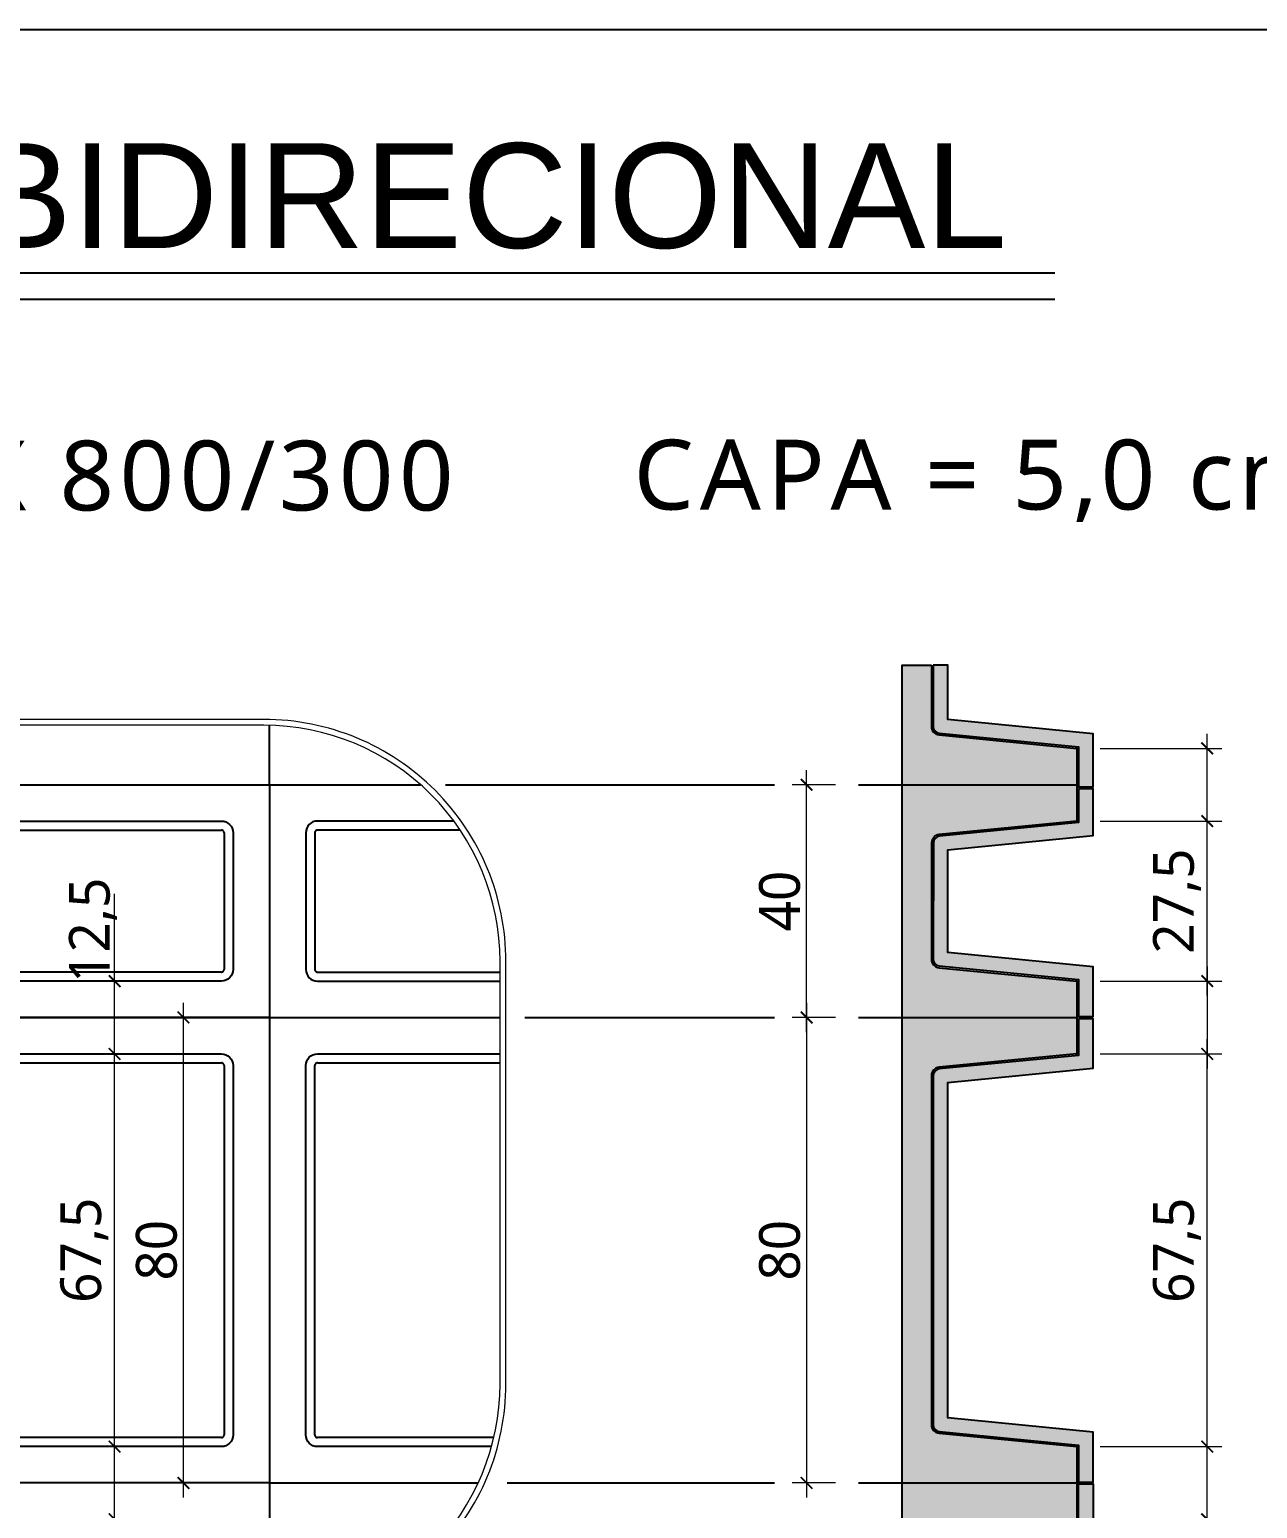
# Model space of a CAD drawing. Header units: millimetres. Extents: x -967 to 563, y -1588 to 506.
# Drawn here: x 35.288 to 39.039, y -271.543 to -267.025 of the extents above; entities that cross this region are included whole.
import ezdxf

# ---------------------------------------------------------------- set-up
doc = ezdxf.new("R2010")
doc.units = ezdxf.units.MM
doc.linetypes.add('DASHED2', pattern=[9.525, 6.35, -3.175])
doc.linetypes.add('HIDDEN', pattern=[9.525, 6.35, -3.175])
for name, color, linetype, lineweight in [('ATEX 3', 7, 'Continuous', 18), ('ATEX COTA', 250, 'Continuous', 5), ('LJ_NERV_RETI', 7, 'Continuous', 9)]:
    doc.layers.add(name, color=color, linetype=linetype, lineweight=lineweight)
for name, color, linetype in [('ATEX CINZA0', 9, 'Continuous'), ('ATEX CINZA2', 252, 'Continuous'), ('ATEX CINZA3', 251, 'Continuous'), ('ATEX COLOR', 30, 'Continuous')]:
    doc.layers.add(name, color=color, linetype=linetype)
doc.layers.add('ATEX CINZA4', color=250, linetype='Continuous', plot=False)
doc.layers.add('ATEX COLOR2', color=7, linetype='Continuous', lineweight=5, true_color=0xe77917)
doc.styles.add('Atex1', font='romans.shx')
doc.styles.add('Atex3', font='segoeuisl.ttf')
doc.styles.add('AtexFINA', font='romans.shx')
doc.styles.get("Standard").update_dxf_attribs({"font": 'arial.ttf'})
doc.dimstyles.new('AtexFINA', dxfattribs={"dimtxt": 7, "dimasz": 2, "dimexe": 2.5, "dimexo": 4, "dimgap": 1, "dimtad": 1, "dimtxsty": 'Atex3', "dimblk": 'ARCHTICK', "dimcen": 2.5, "dimdle": 2.5, "dimclrd": 1, "dimclre": 1, "dimclrt": 7, "dimadec": 0, "dimazin": 0, "dimtfac": 1, "dimtmove": 2, "dimatfit": 3, "dimldrblk": 'ARCHTICK', "dimfxl": 1, "dimlwd": -1, "dimarcsym": 0})

# ---------------------------------------------------------------- blocks, each defined once
blk = doc.blocks.new('_ArchTick')
at = {"color": 0, "linetype": 'ByBlock', "const_width": 0.15}
blk.add_lwpolyline([(-0.5, -0.5), (0.5, 0.5)], dxfattribs=at)
blk = doc.blocks.new('*D58')
at = {"layer": 'ATEX COTA', "color": 1, "transparency": 16777216}
blk.add_line((341.65, 478.28), (341.65, 523.28), dxfattribs=at)
at = {"layer": 'ATEX COTA', "color": 1, "lineweight": -2, "transparency": 16777216}
for p, q in [((346.59, 520.78), (339.15, 520.78)), ((346.59, 480.78), (339.15, 480.78))]:
    blk.add_line(p, q, dxfattribs=at)
at = {"layer": 'Defpoints', "color": 0, "transparency": 16777216}
for p in [(341.65, 520.78), (350.59, 520.78, 11.02), (350.59, 480.78, 11.02)]:
    blk.add_point(p, dxfattribs=at)
at = {"layer": 'ATEX COTA', "color": 1, "transparency": 16777216, "xscale": 2, "yscale": 2, "zscale": 2}
for p, rotation in [((341.65, 520.78), 90), ((341.65, 480.78), 270)]:
    blk.add_blockref('_ArchTick', p, dxfattribs=dict(at, rotation=rotation))
at = {"layer": 'ATEX COTA', "color": 7, "transparency": 16777216, "insert": (337.04, 500.78), "char_height": 7, "attachment_point": 5, "rotation": 90, "style": 'Atex3'}
blk.add_mtext('40', dxfattribs=at)
blk = doc.blocks.new('*D59')
at = {"layer": 'ATEX COTA', "color": 1, "transparency": 16777216}
blk.add_line((410.5, 484.53), (410.5, 517.03), dxfattribs=at)
at = {"layer": 'ATEX COTA', "color": 1, "lineweight": -2, "transparency": 16777216}
for p, q in [((392.09, 514.53), (413, 514.53)), ((392.09, 487.03), (413, 487.03))]:
    blk.add_line(p, q, dxfattribs=at)
at = {"layer": 'Defpoints', "color": 0, "transparency": 16777216}
for p in [(388.09, 514.53, 11.02), (410.5, 514.53), (388.09, 487.03, 11.02)]:
    blk.add_point(p, dxfattribs=at)
at = {"layer": 'ATEX COTA', "color": 1, "transparency": 16777216, "xscale": 2, "yscale": 2, "zscale": 2}
for p, rotation in [((410.5, 514.53), 90), ((410.5, 487.03), 270)]:
    blk.add_blockref('_ArchTick', p, dxfattribs=dict(at, rotation=rotation))
at = {"layer": 'ATEX COTA', "color": 7, "transparency": 16777216, "insert": (405.32, 500.78), "char_height": 7, "attachment_point": 5, "rotation": 90, "style": 'Atex3'}
blk.add_mtext('27,5', dxfattribs=at)
blk = doc.blocks.new('*D60')
at = {"layer": 'ATEX COTA', "color": 1, "transparency": 16777216}
blk.add_line((410.5, 512.03), (410.5, 529.53), dxfattribs=at)
at = {"layer": 'ATEX COTA', "color": 1, "lineweight": -2, "transparency": 16777216}
for p, q in [((392.09, 527.03), (413, 527.03)), ((392.09, 514.53), (413, 514.53))]:
    blk.add_line(p, q, dxfattribs=at)
at = {"layer": 'Defpoints', "color": 0, "transparency": 16777216}
for p in [(388.09, 527.03, 11.02), (410.5, 527.03), (388.09, 514.53, 11.02)]:
    blk.add_point(p, dxfattribs=at)
at = {"layer": 'ATEX COTA', "color": 1, "transparency": 16777216, "xscale": 2, "yscale": 2, "zscale": 2}
for p, rotation in [((410.5, 527.03), 90), ((410.5, 514.53), 270)]:
    blk.add_blockref('_ArchTick', p, dxfattribs=dict(at, rotation=rotation))
at = {"layer": 'ATEX COTA', "color": 7, "transparency": 16777216, "insert": (427.11, 520.78), "char_height": 7, "attachment_point": 5, "rotation": 90, "style": 'Atex3'}
blk.add_mtext('12,5', dxfattribs=at)
blk = doc.blocks.new('*D68')
at = {"layer": 'ATEX COTA', "color": 1, "transparency": 16777216}
blk.add_line((410.5, 489.53), (410.5, 472.03), dxfattribs=at)
at = {"layer": 'ATEX COTA', "color": 1, "lineweight": -2, "transparency": 16777216}
for p, q in [((392.09, 487.03), (413, 487.03)), ((392.09, 474.53), (413, 474.53))]:
    blk.add_line(p, q, dxfattribs=at)
at = {"layer": 'Defpoints', "color": 0, "transparency": 16777216}
for p in [(388.09, 487.03, 11.02), (388.09, 474.53, 11.02), (410.5, 474.53)]:
    blk.add_point(p, dxfattribs=at)
at = {"layer": 'ATEX COTA', "color": 1, "transparency": 16777216, "xscale": 2, "yscale": 2, "zscale": 2}
for p, rotation in [((410.5, 487.03), 90), ((410.5, 474.53), 270)]:
    blk.add_blockref('_ArchTick', p, dxfattribs=dict(at, rotation=rotation))
at = {"layer": 'ATEX COTA', "color": 7, "transparency": 16777216, "insert": (427.11, 480.78), "char_height": 7, "attachment_point": 5, "rotation": 90, "style": 'Atex3'}
blk.add_mtext('12,5', dxfattribs=at)
blk = doc.blocks.new('*D64')
at = {"layer": 'ATEX COTA', "color": 1, "transparency": 16777216}
blk.add_line((341.65, 483.28), (341.65, 398.28), dxfattribs=at)
at = {"layer": 'ATEX COTA', "color": 1, "lineweight": -2, "transparency": 16777216}
for p, q in [((346.59, 480.78), (339.15, 480.78)), ((346.59, 400.78), (339.15, 400.78))]:
    blk.add_line(p, q, dxfattribs=at)
at = {"layer": 'Defpoints', "color": 0, "transparency": 16777216}
for p in [(350.59, 480.78, 11.02), (341.65, 400.78), (350.59, 400.78, 11.02)]:
    blk.add_point(p, dxfattribs=at)
at = {"layer": 'ATEX COTA', "color": 1, "transparency": 16777216, "xscale": 2, "yscale": 2, "zscale": 2}
for p, rotation in [((341.65, 480.78), 90), ((341.65, 400.78), 270)]:
    blk.add_blockref('_ArchTick', p, dxfattribs=dict(at, rotation=rotation))
at = {"layer": 'ATEX COTA', "color": 7, "transparency": 16777216, "insert": (337.04, 440.78), "char_height": 7, "attachment_point": 5, "rotation": 90, "style": 'Atex3'}
blk.add_mtext('80', dxfattribs=at)
blk = doc.blocks.new('*D65')
at = {"layer": 'ATEX COTA', "color": 1, "transparency": 16777216}
blk.add_line((410.5, 404.53), (410.5, 477.03), dxfattribs=at)
at = {"layer": 'ATEX COTA', "color": 1, "lineweight": -2, "transparency": 16777216}
for p, q in [((392.09, 474.53), (413, 474.53)), ((392.09, 407.03), (413, 407.03))]:
    blk.add_line(p, q, dxfattribs=at)
at = {"layer": 'Defpoints', "color": 0, "transparency": 16777216}
for p in [(388.09, 474.53, 11.02), (410.5, 474.53), (388.09, 407.03, 11.02)]:
    blk.add_point(p, dxfattribs=at)
at = {"layer": 'ATEX COTA', "color": 1, "transparency": 16777216, "xscale": 2, "yscale": 2, "zscale": 2}
for p, rotation in [((410.5, 474.53), 90), ((410.5, 407.03), 270)]:
    blk.add_blockref('_ArchTick', p, dxfattribs=dict(at, rotation=rotation))
at = {"layer": 'ATEX COTA', "color": 7, "transparency": 16777216, "insert": (405.32, 440.78), "char_height": 7, "attachment_point": 5, "rotation": 90, "style": 'Atex3'}
blk.add_mtext('67,5', dxfattribs=at)
blk = doc.blocks.new('*D69')
at = {"layer": 'ATEX COTA', "color": 1, "transparency": 16777216}
blk.add_line((410.5, 392.03), (410.5, 409.53), dxfattribs=at)
at = {"layer": 'ATEX COTA', "color": 1, "lineweight": -2, "transparency": 16777216}
for p, q in [((392.09, 407.03), (413, 407.03)), ((392.09, 394.53), (413, 394.53))]:
    blk.add_line(p, q, dxfattribs=at)
at = {"layer": 'Defpoints', "color": 0, "transparency": 16777216}
for p in [(388.09, 407.03, 11.02), (410.5, 407.03), (388.09, 394.53, 11.02)]:
    blk.add_point(p, dxfattribs=at)
at = {"layer": 'ATEX COTA', "color": 1, "transparency": 16777216, "xscale": 2, "yscale": 2, "zscale": 2}
for p, rotation in [((410.5, 407.03), 90), ((410.5, 394.53), 270)]:
    blk.add_blockref('_ArchTick', p, dxfattribs=dict(at, rotation=rotation))
at = {"layer": 'ATEX COTA', "color": 7, "transparency": 16777216, "insert": (427.11, 400.78), "char_height": 7, "attachment_point": 5, "rotation": 90, "style": 'Atex3'}
blk.add_mtext('12,5', dxfattribs=at)
blk = doc.blocks.new('Atex800-AbasDif')
at = {"layer": 'ATEX CINZA3', "ltscale": 10}
blk.add_lwpolyline([(80, 0), (0, 0), (0, 80), (80, 80)], close=True, dxfattribs=at)
at = {"layer": 'ATEX CINZA3', "linetype": 'DASHED2', "ltscale": 10}
blk.add_lwpolyline([(8.25, 7.8, -0.414214), (7.8, 8.25), (7.8, 71.75, -0.414214), (8.25, 72.2), (71.75, 72.2, -0.414214), (72.2, 71.75), (72.2, 8.25, -0.414214), (71.75, 7.8)], format="xyb", close=True, dxfattribs=at)
at = {"layer": 'ATEX COLOR', "linetype": 'Continuous'}
blk.add_lwpolyline([(8.25, 6.25, -0.414214), (6.25, 8.25), (6.25, 71.75, -0.414214), (8.25, 73.75), (71.75, 73.75, -0.414214), (73.75, 71.75), (73.75, 8.25, -0.414214), (71.75, 6.25)], format="xyb", close=True, dxfattribs=at)
blk = doc.blocks.new('Atex800-AbasDif-Meia')
at = {"layer": 'ATEX CINZA3', "ltscale": 10}
blk.add_lwpolyline([(80, 0), (0, 0), (0, 40), (80, 40)], close=True, dxfattribs=at)
at = {"layer": 'ATEX CINZA3', "linetype": 'DASHED2', "ltscale": 10}
blk.add_lwpolyline([(8.25, 7.8, -0.414214), (7.8, 8.25), (7.8, 31.75, -0.414214), (8.25, 32.2), (71.75, 32.2, -0.414214), (72.2, 31.75), (72.2, 8.25, -0.414214), (71.75, 7.8)], format="xyb", close=True, dxfattribs=at)
at = {"layer": 'ATEX COLOR', "linetype": 'Continuous'}
blk.add_lwpolyline([(8.25, 6.25, -0.414214), (6.25, 8.25), (6.25, 31.75, -0.414214), (8.25, 33.75), (71.75, 33.75, -0.414214), (73.75, 31.75), (73.75, 8.25, -0.414214), (71.75, 6.25)], format="xyb", close=True, dxfattribs=at)
blk = doc.blocks.new('*D70')
at = {"layer": 'ATEX COTA', "color": 1, "transparency": 16777216}
blk.add_line((222.73, 404.53), (222.73, 477.03), dxfattribs=at)
at = {"layer": 'ATEX COTA', "color": 1, "lineweight": -2, "transparency": 16777216}
for p, q in [((221.3, 474.53), (225.23, 474.53)), ((219.74, 407.03), (225.23, 407.03))]:
    blk.add_line(p, q, dxfattribs=at)
at = {"layer": 'Defpoints', "color": 0, "transparency": 16777216}
for p in [(217.3, 474.53, 11.02), (222.73, 474.53), (215.74, 407.03, 11.02)]:
    blk.add_point(p, dxfattribs=at)
at = {"layer": 'ATEX COTA', "color": 1, "transparency": 16777216, "xscale": 2, "yscale": 2, "zscale": 2}
for p, rotation in [((222.73, 474.53), 90), ((222.73, 407.03), 270)]:
    blk.add_blockref('_ArchTick', p, dxfattribs=dict(at, rotation=rotation))
at = {"layer": 'ATEX COTA', "color": 7, "transparency": 16777216, "insert": (217.54, 440.78), "char_height": 7, "attachment_point": 5, "rotation": 90, "style": 'Atex3'}
blk.add_mtext('67,5', dxfattribs=at)
blk = doc.blocks.new('*D71')
at = {"layer": 'ATEX COTA', "color": 1, "transparency": 16777216}
blk.add_line((222.73, 379.53), (222.73, 422.03), dxfattribs=at)
at = {"layer": 'ATEX COTA', "color": 1, "lineweight": -2, "transparency": 16777216}
for p, q in [((225.48, 407.03), (220.23, 407.03)), ((225.31, 394.53), (220.23, 394.53))]:
    blk.add_line(p, q, dxfattribs=at)
at = {"layer": 'Defpoints', "color": 0, "transparency": 16777216}
for p in [(222.73, 407.03), (229.48, 407.03, 11.02), (229.31, 394.53)]:
    blk.add_point(p, dxfattribs=at)
at = {"layer": 'ATEX COTA', "color": 1, "transparency": 16777216, "xscale": 2, "yscale": 2, "zscale": 2}
for p, rotation in [((222.73, 407.03), 90), ((222.73, 394.53), 270)]:
    blk.add_blockref('_ArchTick', p, dxfattribs=dict(at, rotation=rotation))
at = {"layer": 'ATEX COTA', "color": 7, "transparency": 16777216, "insert": (219.02, 385.78), "char_height": 7, "attachment_point": 5, "rotation": 90, "style": 'Atex3'}
blk.add_mtext('12,5', dxfattribs=at)
blk = doc.blocks.new('*D72')
at = {"layer": 'ATEX COTA', "color": 1, "transparency": 16777216}
blk.add_line((222.73, 459.53), (222.73, 502.03), dxfattribs=at)
at = {"layer": 'ATEX COTA', "color": 1, "lineweight": -2, "transparency": 16777216}
for p, q in [((225.48, 487.03), (220.23, 487.03)), ((225.48, 474.53), (220.23, 474.53))]:
    blk.add_line(p, q, dxfattribs=at)
at = {"layer": 'Defpoints', "color": 0, "transparency": 16777216}
for p in [(222.73, 487.03), (229.48, 487.03, 11.02), (229.48, 474.53, 11.02)]:
    blk.add_point(p, dxfattribs=at)
at = {"layer": 'ATEX COTA', "color": 1, "transparency": 16777216, "xscale": 2, "yscale": 2, "zscale": 2}
for p, rotation in [((222.73, 487.03), 90), ((222.73, 474.53), 270)]:
    blk.add_blockref('_ArchTick', p, dxfattribs=dict(at, rotation=rotation))
at = {"layer": 'ATEX COTA', "color": 7, "transparency": 16777216, "insert": (219.02, 495.78), "char_height": 7, "attachment_point": 5, "rotation": 90, "style": 'Atex3'}
blk.add_mtext('12,5', dxfattribs=at)
blk = doc.blocks.new('*D73')
at = {"layer": 'ATEX COTA', "color": 1, "transparency": 16777216}
blk.add_line((234.56, 398.28), (234.56, 483.28), dxfattribs=at)
at = {"layer": 'ATEX COTA', "color": 1, "lineweight": -2, "transparency": 16777216}
for p, q in [((233.48, 480.78), (237.06, 480.78)), ((233.48, 400.78), (237.06, 400.78))]:
    blk.add_line(p, q, dxfattribs=at)
at = {"layer": 'Defpoints', "color": 0, "transparency": 16777216}
for p in [(229.48, 480.78, 11.02), (234.56, 480.78), (229.48, 400.78, 11.02)]:
    blk.add_point(p, dxfattribs=at)
at = {"layer": 'ATEX COTA', "color": 1, "transparency": 16777216, "xscale": 2, "yscale": 2, "zscale": 2}
for p, rotation in [((234.56, 480.78), 90), ((234.56, 400.78), 270)]:
    blk.add_blockref('_ArchTick', p, dxfattribs=dict(at, rotation=rotation))
at = {"layer": 'ATEX COTA', "color": 7, "transparency": 16777216, "insert": (229.95, 440.78), "char_height": 7, "attachment_point": 5, "rotation": 90, "style": 'Atex3'}
blk.add_mtext('80', dxfattribs=at)
blk = doc.blocks.new('ATEX 800_300 (EDITADO PARA H35)1')
at = {"layer": 'ATEX CINZA0'}
h = blk.add_hatch(color=30, dxfattribs=at)
h.dxf.hatch_style = 1
edge = h.paths.add_edge_path()
edge.add_line((388.392, 480.52), (388.392, 474.269))
edge.add_line((388.392, 474.269), (364.444, 471.936))
edge.add_arc((364.592, 470.745), 1.2, 97.12502, 180)
edge.add_line((363.392, 470.745), (363.392, 410.822))
edge.add_arc((364.592, 410.822), 1.2, 180, 262.87498)
edge.add_line((364.444, 409.631), (388.392, 407.298))
edge.add_line((388.392, 407.298), (388.392, 400.933))
edge.add_line((388.392, 400.933), (390.892, 400.933))
edge.add_line((390.892, 400.933), (390.892, 409.505))
edge.add_line((390.892, 409.505), (365.892, 411.97))
edge.add_line((365.892, 411.97), (365.892, 469.597))
edge.add_line((365.892, 469.597), (390.892, 472.062))
edge.add_line((390.892, 472.062), (390.892, 480.52))
edge.add_line((390.892, 480.52), (388.392, 480.52))
edge = h.paths.add_edge_path()
edge.add_line((388.392, 520.064), (388.392, 514.269))
edge.add_line((388.392, 514.269), (364.481, 511.936))
edge.add_arc((364.63, 510.745), 1.2, 97.12502, 180)
edge.add_line((363.43, 510.745), (363.392, 490.822))
edge.add_arc((364.592, 490.822), 1.2, 180, 262.87498)
edge.add_line((364.444, 489.631), (388.392, 487.298))
edge.add_line((388.392, 487.298), (388.392, 480.933))
edge.add_line((388.392, 480.933), (390.892, 480.933))
edge.add_line((390.892, 480.933), (390.892, 489.505))
edge.add_line((390.892, 489.505), (365.892, 491.97))
edge.add_line((365.892, 491.97), (365.93, 509.597))
edge.add_line((365.93, 509.597), (390.892, 512.062))
edge.add_line((390.892, 512.062), (390.892, 520.064))
edge.add_line((390.892, 520.064), (388.392, 520.064))
edge = h.paths.add_edge_path()
edge.add_line((363.392, 541.335), (363.392, 530.822))
edge.add_arc((364.592, 530.822), 1.2, 180, 262.87498)
edge.add_line((364.444, 529.631), (388.392, 527.298))
edge.add_line((388.392, 527.298), (388.392, 520.433))
edge.add_line((388.392, 520.433), (390.892, 520.433))
edge.add_line((390.892, 520.433), (390.892, 529.505))
edge.add_line((390.892, 529.505), (365.892, 531.97))
edge.add_line((365.892, 531.97), (365.892, 541.335))
edge.add_line((365.892, 541.335), (363.392, 541.335))
edge = h.paths.add_edge_path()
edge.add_line((363.392, 376.268), (363.392, 390.745))
edge.add_arc((364.592, 390.745), 1.2, 97.12502, 180, ccw=False)
edge.add_line((364.444, 391.936), (388.392, 394.269))
edge.add_line((388.392, 394.269), (388.392, 400.633))
edge.add_line((388.392, 400.633), (390.892, 400.633))
edge.add_line((390.892, 400.633), (390.892, 392.062))
edge.add_line((390.892, 392.062), (365.892, 389.597))
edge.add_line((365.892, 389.597), (365.892, 376.268))
edge.add_line((365.892, 376.268), (363.392, 376.268))
at = {"layer": 'ATEX CINZA2', "lineweight": 0}
h = blk.add_hatch(dxfattribs=at)
h.set_pattern_fill('AR-CONC', color=256, scale=0.027)
h.set_pattern_definition([(50, (-2.5, 0), (4.918986, -0.430355), [0.51435, -5.65785]), (355, (-2.5, 0), (-0.951572, 5.158535), [0.41148, -4.526296]), (100.45144, (-2.09, -0.036), (3.967414, 4.72818), [0.43713, -4.808437]), (46.1842, (-2.5, 1.3716), (7.319134, -1.135143), [0.771525, -8.486775]), (96.6356, (-1.89, 1.277), (6.40991, 6.680505), [0.655696, -7.21266]), (351.1842, (-2.5, 1.3716), (6.40991, 6.680505), [0.61722, -6.78941]), (21, (-1.814, 1.0287), (4.093589, -2.76116), [0.51435, -5.65785]), (326, (-1.814, 1.0287), (1.668655, 4.973075), [0.41148, -4.52628]), (71.45144, (-1.473, 0.7986), (5.762243, 2.211915), [0.43713, -4.80843]), (37.5, (-2.5, 0), (0.0833923, 2.282986), [0, -4.471416, 0, -4.59486, 0, -4.543425]), (7.5, (-2.5, 0), (1.804131, 2.7048755), [0, -2.619756, 0, -4.368546, 0, -1.731645]), (327.5, (-4.0293, 0), (3.660946, -0.154676), [0, -1.7145, 0, -5.34924, 0, -7.09803]), (317.5, (-4.715, 0), (3.999488, 0.686515), [0, -2.22885, 0, -3.552444, 0, -5.04063])])
h.paths.add_polyline_path([(364.406, 489.333, -0.3782425), (363.092, 490.822), (363.092, 497.914), (363.13, 510.749, -0.377414), (364.444, 512.233), (388.092, 514.533), (388.092, 527.033), (364.406, 529.333, -0.3782425), (363.092, 530.822), (363.092, 541.319), (358.092, 541.319), (358.092, 376.268), (363.092, 376.268), (363.092, 390.745, -0.3782425), (364.406, 392.233), (388.092, 394.533), (388.092, 407.033), (364.406, 409.333, -0.3782425), (363.092, 410.822), (363.092, 470.745, -0.3782425), (364.406, 472.233), (388.092, 474.533), (388.092, 487.033)])
at = {"layer": 'ATEX CINZA2', "linetype": 'HIDDEN', "ltscale": 12}
for p, q in [((279.579, 520.783, 11.023), (336.154, 520.783, 11.023)), ((293.215, 480.783, 11.023), (336.154, 480.783, 11.023)), ((290.215, 400.783, 11.023), (336.154, 400.783, 11.023))]:
    blk.add_line(p, q, dxfattribs=at)
at = {"layer": 'ATEX CINZA2', "elevation": 11.023}
blk.add_lwpolyline([(363.092, 541.319), (363.092, 530.822, 0.3782425), (364.406, 529.333), (388.092, 527.033), (388.092, 514.533), (364.444, 512.233, 0.3782425), (363.13, 510.745), (363.092, 497.914), (363.092, 490.822, 0.3782425), (364.406, 489.333), (388.092, 487.033), (388.092, 474.533), (364.406, 472.233, 0.3782425), (363.092, 470.745), (363.092, 410.822, 0.3782425), (364.406, 409.333), (388.092, 407.033), (388.092, 394.533), (364.406, 392.233, 0.3782425), (363.092, 390.745), (363.092, 376.268), (358.092, 376.268), (358.092, 541.319)], format="xyb", close=True, dxfattribs=at)
at = {"layer": 'ATEX CINZA3', "ltscale": 10}
for p, q in [((249.339, 520.783, 11.023), (249.339, 530.989, 11.023)), ((249.339, 520.783, 11.023), (275.321, 520.783, 11.023)), ((249.339, 480.783, 11.023), (288.976, 480.783, 11.023)), ((249.339, 400.783, 11.023), (285.215, 400.783, 11.023)), ((249.339, 400.783, 11.023), (249.339, 377.279, 11.023))]:
    blk.add_line(p, q, dxfattribs=at)
at = {"layer": 'ATEX CINZA3', "linetype": 'DASHED2', "ltscale": 12}
for p, q in [((350.592, 520.783, 11.023), (388.092, 520.783, 11.023)), ((350.592, 480.783, 11.023), (388.092, 480.783, 11.023)), ((350.592, 400.783, 11.023), (388.092, 400.783, 11.023))]:
    blk.add_line(p, q, dxfattribs=at)
at = {"layer": 'ATEX CINZA3', "linetype": 'DASHED2', "ltscale": 10, "elevation": 11.023}
for points in [[(282.127, 512.983), (257.589, 512.983, 0.4142136), (257.139, 512.533), (257.139, 489.033, 0.4142136), (257.589, 488.583), (288.976, 488.583)], [(287.905, 408.583), (257.589, 408.583, -0.4142136), (257.139, 409.033), (257.139, 472.533, -0.4142136), (257.589, 472.983), (288.976, 472.983)]]:
    blk.add_lwpolyline(points, format="xyb", dxfattribs=at)
at = {"layer": 'ATEX CINZA4', "elevation": 11.023}
for points in [[(363.392, 541.335), (363.392, 530.822, 0.3782425), (364.444, 529.631), (388.392, 527.298), (388.392, 520.433), (390.892, 520.433), (390.892, 529.505), (365.892, 531.97), (365.892, 541.335)], [(388.392, 520.064), (388.392, 514.269), (364.481, 511.936, 0.3782425), (363.43, 510.745), (363.392, 490.822, 0.3782425), (364.444, 489.631), (388.392, 487.298), (388.392, 480.933), (390.892, 480.933), (390.892, 489.505), (365.892, 491.97), (365.93, 509.597), (390.892, 512.062), (390.892, 520.064)], [(388.392, 480.52), (388.392, 474.269), (364.444, 471.936, 0.3782425), (363.392, 470.745), (363.392, 410.822, 0.3782425), (364.444, 409.631), (388.392, 407.298), (388.392, 400.933), (390.892, 400.933), (390.892, 409.505), (365.892, 411.97), (365.892, 469.597), (390.892, 472.062), (390.892, 480.52)], [(363.392, 376.268), (363.392, 390.745, -0.3782425), (364.444, 391.936), (388.392, 394.269), (388.392, 400.633), (390.892, 400.633), (390.892, 392.062), (365.892, 389.597), (365.892, 376.268)]]:
    blk.add_lwpolyline(points, format="xyb", close=True, dxfattribs=at)
at = {"layer": 'ATEX COLOR', "linetype": 'Continuous', "elevation": 11.023}
for points in [[(281.037, 514.533), (257.589, 514.533, 0.4142136), (255.589, 512.533), (255.589, 489.033, 0.4142136), (257.589, 487.033), (288.976, 487.033)], [(287.509, 407.033), (257.589, 407.033, -0.4142136), (255.589, 409.033), (255.589, 472.533, -0.4142136), (257.589, 474.533), (288.976, 474.533)]]:
    blk.add_lwpolyline(points, format="xyb", dxfattribs=at)
at = {"layer": 'ATEX COLOR2', "linetype": 'Continuous', "elevation": 11.023}
for points in [[(97.589, 532, 0.4142136), (56.015, 490.425), (56.015, 417.843, 0.4142136), (97.589, 376.268), (248.401, 376.268, 0.4142136), (289.976, 417.843), (289.976, 490.425, 0.4142136), (248.401, 532)], [(97.589, 531, 0.4142136), (57.015, 490.425), (57.015, 417.843, 0.4142136), (97.589, 377.268), (248.401, 377.268, 0.4142136), (288.976, 417.843), (288.976, 490.425, 0.4142136), (248.401, 531)]]:
    blk.add_lwpolyline(points, format="xyb", close=True, dxfattribs=at)
at = {"layer": 'ATEX CINZA3'}
for name, p in [('Atex800-AbasDif-Meia', (169.339, 480.783, 11.023)), ('Atex800-AbasDif', (169.339, 400.783, 11.023))]:
    blk.add_blockref(name, p, dxfattribs=at)
at = {"layer": 'ATEX 3', "char_height": 12, "attachment_point": 1}
for s, insert, style in [('{\\fSegoe UI Semilight|b0|i0|c0|p34;\\W1.05;\\T1.1;LAJE NERVURADA ATEX 800/300}', (14.529, 579.911), 'Atex1'), ('{\\fSegoe UI Semilight|b0|i0|c0|p34;\\W1.05;\\T1.1;CAPA = 5,0 cm}', (311.896, 580.07), 'AtexFINA')]:
    blk.add_mtext_dynamic_manual_height_columns(s, width=337.90598, gutter_width=12.5, heights=[0], dxfattribs=dict(at, insert=insert, style=style))
at = {"layer": 'ATEX COTA'}
for base, p1, p2, picture, middle in [((410.501, 527.033), (388.092, 514.533, 11.023), (388.092, 527.033, 11.023), '*D60', (427.109, 520.783)), ((341.654, 520.783), (350.592, 480.783, 11.023), (350.592, 520.783, 11.023), '*D58', (337.037, 500.783)), ((410.501, 514.533), (388.092, 487.033, 11.023), (388.092, 514.533, 11.023), '*D59', (405.317, 500.783)), ((410.501, 474.533), (388.092, 487.033, 11.023), (388.092, 474.533, 11.023), '*D68', (427.109, 480.783)), ((234.562, 480.783), (229.48, 400.783, 11.023), (229.48, 480.783, 11.023), '*D73', (229.945, 440.783)), ((341.654, 400.783), (350.592, 480.783, 11.023), (350.592, 400.783, 11.023), '*D64', (337.037, 440.783)), ((222.727, 474.533), (215.74, 407.033, 11.023), (217.297, 474.533, 11.023), '*D70', (217.543, 440.783)), ((410.501, 474.533), (388.092, 407.033, 11.023), (388.092, 474.533, 11.023), '*D65', (405.317, 440.783)), ((410.501, 407.033), (388.092, 394.533, 11.023), (388.092, 407.033, 11.023), '*D69', (427.109, 400.783))]:
    dim = blk.add_linear_dim(base=base, p1=p1, p2=p2, angle=90, dimstyle='AtexFINA', dxfattribs=at)
    dim.commit()
    dim.dimension.update_dxf_attribs({"geometry": picture, "text_midpoint": middle})
for base, p1, p2, picture, middle in [((222.727, 487.033), (229.48, 474.533, 11.023), (229.48, 487.033, 11.023), '*D72', (219.025, 495.783)), ((222.727, 407.033), (229.309, 394.533), (229.48, 407.033, 11.023), '*D71', (219.025, 385.783))]:
    dim = blk.add_linear_dim(base=base, p1=p1, p2=p2, angle=90, dimstyle='AtexFINA', override={"dimdle": 15}, dxfattribs=at)
    dim.commit()
    dim.dimension.update_dxf_attribs({"geometry": picture, "text_midpoint": middle, "dimtype": 128})

msp = doc.modelspace()

# ---------------------------------------------------------------- linework, layer by layer
at = {"color": 1}
for p, q in [((32.6099, -267.7689, -0.196), (38.4199, -267.7689, -0.196)), ((32.6099, -267.8489, -0.196), (38.4199, -267.8489, -0.196))]:
    msp.add_line(p, q, dxfattribs=at)
msp.add_lwpolyline([(31.5365, -267.0253), (39.7708, -267.0253), (39.7708, -278.7989), (31.5365, -278.7989)], close=True, dxfattribs=at)

# ---------------------------------------------------------------- block references
at = {"layer": 'LJ_NERV_RETI', "xscale": 0.01777777777777777, "yscale": 0.01777777777777777, "zscale": 0.01777777777777777}
msp.add_blockref('ATEX 800_300 (EDITADO PARA H35)1', (31.5878, -278.5907), dxfattribs=at)

# ---------------------------------------------------------------- texts
msp.add_text('DET. LAJE BIDIRECIONAL', height=0.32).set_placement((32.7836, -267.6925, -0.196))

doc.saveas('drawing.dxf')
